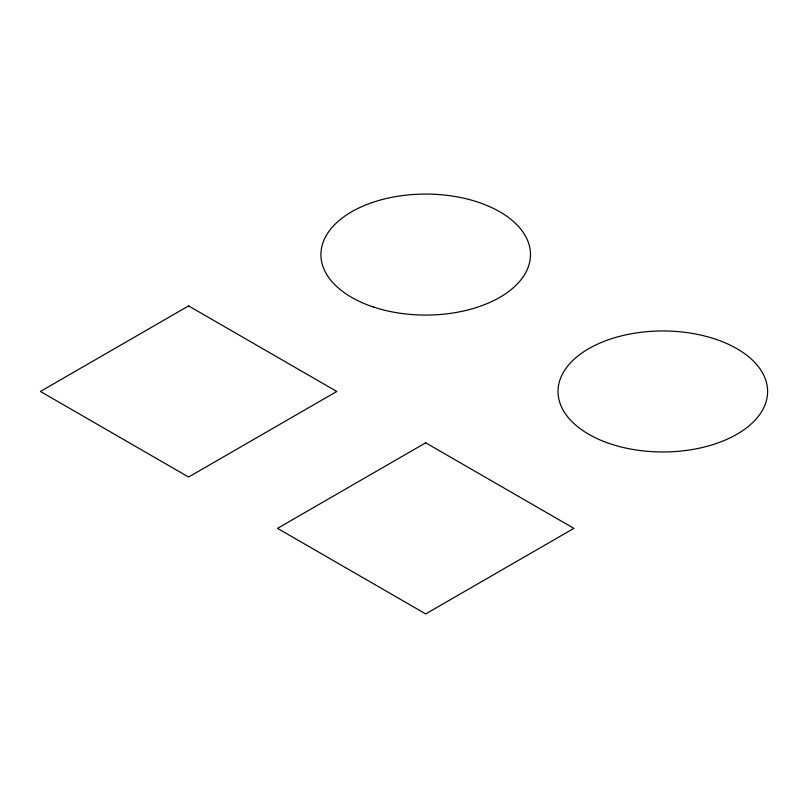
<?xml version="1.0" encoding="UTF-8"?>
<svg xmlns="http://www.w3.org/2000/svg" width="808" height="808" viewBox="0 0 808 808"><rect width="100%" height="100%" fill="white"/><g stroke="black" fill="none" stroke-linecap="round" stroke-linejoin="round"><path stroke-width="1.21" d="M188.597 305.909L40.4 391.466L188.597 477.033L336.784 391.466L188.597 305.909M425.705 442.804L277.508 528.361L425.705 613.918L573.892 528.361L425.705 442.804M604.081 441.572A104.787 60.499 0 0 0 767.337 395.789A104.787 60.499 0 0 0 617.029 337.047A104.787 60.499 0 0 0 604.081 441.572M373.306 306.969A104.787 60.499 0 0 0 530.492 254.581A104.787 60.499 0 0 0 373.306 202.182A104.787 60.499 0 0 0 373.306 306.969"/></g></svg>
